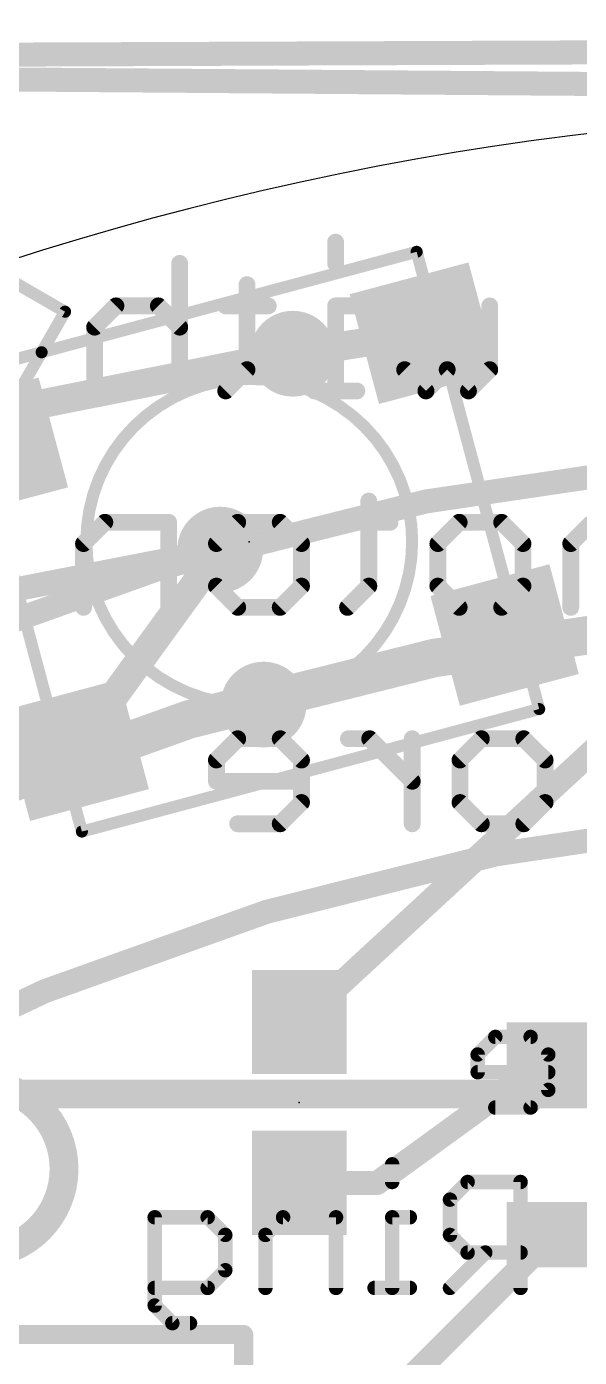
# Model space of a CAD drawing. Extents: x -33.4 to 34.4, y -34.2 to 33.7.
# Drawn here: x -9.91 to -4.07, y 19.6 to 33.66 of the extents above; entities that cross this region are included whole.
import ezdxf

# ---------------------------------------------------------------- set-up
doc = ezdxf.new("R2010")
doc.units = 0
for name, color, linetype in [('1', 12, 'CONTINUOUS'), ('16', 132, 'CONTINUOUS'), ('18', 110, 'CONTINUOUS'), ('20', 53, 'CONTINUOUS'), ('21', 40, 'CONTINUOUS'), ('22', 6, 'CONTINUOUS'), ('23', 40, 'CONTINUOUS')]:
    doc.layers.add(name, color=color, linetype=linetype)

# ---------------------------------------------------------------- blocks, each defined once
blk = doc.blocks.new('RECT')
blk.add_solid([(-0.5, -0.5), (0.5, -0.5), (-0.5, 0.5), (0.5, 0.5)])
blk = doc.blocks.new('ROUNDV')
at = {"const_width": 0.5}
blk.add_lwpolyline([(0, -0.25, 1), (0, 0.25, 1), (0, -0.25)], format="xyb", dxfattribs=at)

msp = doc.modelspace()

# ---------------------------------------------------------------- linework, layer by layer
at = {"layer": '1'}
for points, const_width in [([(32.766, 32.766), (-33.02, 33.274)], 0.254), ([(-5.7172, 30.4166), (-7.1, 30.2)], 0.3048), ([(-9.4029, 26.0126), (-7.8674, 28.1305)], 0.3048), ([(-7.0313, 23.1421), (-3.5841, 26.3259)], 0.254), ([(-6.2079, 21.4421), (-4.348, 22.794)], 0.254), ([(-7.0313, 21.4421), (-6.2079, 21.4421)], 0.254), ([(-6.35, 18.892), (-4.348, 20.894)], 0.254)]:
    msp.add_lwpolyline(points, dxfattribs=dict(at, const_width=const_width))
for points, const_width in [([(-5.7054, 30.3413, 1), (-5.729, 30.4919)], 0.1524), ([(-7.1118, 30.2753, 1), (-7.0882, 30.1247)], 0.1524), ([(0, 29.2, 1), (0, -29.2)], 0.254), ([(-7.8057, 28.0858, 1), (-7.9291, 28.1752)], 0.1524), ([(-9.4646, 26.0573, 1), (-9.3412, 25.9678)], 0.1524), ([(0, 25.4, 0.4142), (-25.4, 0)], 0.254), ([(-7.0744, 23.1888, 1), (-6.9882, 23.0955)], 0.127), ([(-4.3107, 22.7426, 1), (-4.3853, 22.8454)], 0.127), ([(-7.0313, 21.5056, 1), (-7.0313, 21.3786)], 0.127), ([(-6.2452, 21.4935, 1), (-6.1706, 21.3907)], 0.127), ([(-6.2079, 21.3786, 1), (-6.2079, 21.5056)], 0.127), ([(-4.3031, 20.8491, 1), (-4.3929, 20.9389)], 0.127)]:
    msp.add_lwpolyline(points, format="xyb", dxfattribs=dict(at, const_width=const_width))
at = {"layer": '16'}
for points, const_width in [([(34.29, 33.528), (-32.512, 33.274)], 0.254), ([(-7.1, 30.2), (-12.065, 29.21)], 0.3048), ([(-15.746, 26.5986), (-7.8674, 28.1305)], 0.254)]:
    msp.add_lwpolyline(points, dxfattribs=dict(at, const_width=const_width))
for points, const_width in [([(-7.0851, 30.1253, 1), (-7.1149, 30.2747)], 0.1524), ([(-7.8553, 28.0682, 1), (-7.8795, 28.1928)], 0.127), ([(-0.3, 27.5085, 0.4142), (-27.5085, 0.3)], 0.4064)]:
    msp.add_lwpolyline(points, format="xyb", dxfattribs=dict(at, const_width=const_width))
at = {"layer": '20'}
msp.add_arc((0, 0), 32.766, 90, 180, dxfattribs=at)
at = {"layer": '21'}
for points, const_width in [([(-9.7526, 30.2153), (-5.7923, 31.2764)], 0.127), ([(-5.7923, 31.2764), (-4.4982, 26.4468)], 0.127), ([(-9.5051, 30.6439), (-10.0562, 30.9621)], 0.127), ([(-9.7526, 30.2153), (-9.5051, 30.6439)], 0.127), ([(-10.6219, 29.9823), (-9.7526, 30.2153)], 0.127), ([(-10.389, 29.113), (-9.7526, 30.2153)], 0.127), ([(-9.3278, 25.1527), (-10.389, 29.113)], 0.127), ([(-4.4982, 26.4468), (-9.3278, 25.1527)], 0.127), ([(-10.16, 22.38), (-3.81, 22.38)], 0.3048), ([(-10.16, 19.84), (-7.62, 19.84)], 0.2032), ([(-7.62, 19.84), (-7.62, -10.64)], 0.2032)]:
    msp.add_lwpolyline(points, dxfattribs=dict(at, const_width=const_width))
for points, const_width in [([(-5.7616, 31.2847, 1), (-5.823, 31.2682)], 0.0635), ([(-5.7841, 31.2458, 1), (-5.8005, 31.3071)], 0.0635), ([(-9.4776, 30.6281, 1), (-9.5326, 30.6598)], 0.0635), ([(-9.521, 30.6164, 1), (-9.4892, 30.6714)], 0.0635), ([(-9.7608, 30.2459, 1), (-9.7444, 30.1846)], 0.0635), ([(-9.7801, 30.2312, 1), (-9.7251, 30.1994)], 0.0635), ([(-9.7251, 30.1994, 1), (-9.7801, 30.2312)], 0.0635), ([(-9.7444, 30.1846, 1), (-9.7608, 30.2459)], 0.0635), ([(-7.5601, 26.4941, 1), (-7.5601, 29.935, 1), (-7.5601, 26.4941)], 0.127), ([(-4.5289, 26.4386, 1), (-4.4675, 26.455)], 0.0635), ([(-4.49, 26.4161, 1), (-4.5064, 26.4775)], 0.0635), ([(-9.336, 25.1834, 1), (-9.3196, 25.122)], 0.0635), ([(-9.3585, 25.1445, 1), (-9.2972, 25.1609)], 0.0635), ([(-7.5692, 19.84, 1), (-7.6708, 19.84)], 0.1016), ([(-7.62, 19.7892, 1), (-7.62, 19.8908)], 0.1016)]:
    msp.add_lwpolyline(points, format="xyb", dxfattribs=dict(at, const_width=const_width))
at = {"layer": '22'}
for points, const_width in [([(-6.6039, 31.3788, 1), (-6.6928, 31.3788)], 0.0889), ([(-8.2504, 31.1543, 1), (-8.3392, 31.1543)], 0.0889), ([(-6.6928, 31.1543, 1), (-6.6039, 31.1543)], 0.0889), ([(-7.5394, 30.9297, 1), (-7.6283, 30.9297)], 0.0889), ([(-8.9685, 30.7496, 1), (-8.9685, 30.6607)], 0.0889), ([(-8.937, 30.6737, 1), (-8.9999, 30.7366)], 0.0889), ([(-8.4879, 30.7366, 1), (-8.5508, 30.6737)], 0.0889), ([(-8.5194, 30.6607, 1), (-8.5194, 30.7496)], 0.0889), ([(-7.8084, 30.7496, 1), (-7.8084, 30.6607)], 0.0889), ([(-7.3593, 30.6607, 1), (-7.3593, 30.7496)], 0.0889), ([(-6.6039, 30.7051, 1), (-6.6928, 30.7051)], 0.0889), ([(-6.6483, 30.7496, 1), (-6.6483, 30.6607)], 0.0889), ([(-6.4238, 30.6607, 1), (-6.4238, 30.7496)], 0.0889), ([(-5.8743, 30.7051, 1), (-5.9632, 30.7051)], 0.0889), ([(-4.976, 30.7051, 1), (-5.0649, 30.7051)], 0.0889), ([(-9.1486, 30.4806, 1), (-9.2375, 30.4806)], 0.0889), ([(-9.2245, 30.512, 1), (-9.1616, 30.4491)], 0.0889), ([(-8.3262, 30.4491, 1), (-8.2634, 30.512)], 0.0889), ([(-7.5524, 30, 1), (-7.6153, 30.0629)], 0.0889), ([(-5.8873, 30.0629, 1), (-5.9501, 30)], 0.0889), ([(-5.4382, 30.0629, 1), (-5.501, 30)], 0.0889), ([(-5.4382, 30, 1), (-5.501, 30.0629)], 0.0889), ([(-4.9891, 30, 1), (-5.0519, 30.0629)], 0.0889), ([(-7.6283, 30.0315, 1), (-7.5394, 30.0315)], 0.0889), ([(-5.9632, 30.0315, 1), (-5.8743, 30.0315)], 0.0889), ([(-5.0649, 30.0315, 1), (-4.976, 30.0315)], 0.0889), ([(-9.2375, 29.8069, 1), (-9.1486, 29.8069)], 0.0889), ([(-8.3392, 29.8069, 1), (-8.2504, 29.8069)], 0.0889), ([(-7.8398, 29.8383, 1), (-7.777, 29.7755)], 0.0889), ([(-6.8729, 29.8514, 1), (-6.8729, 29.7625)], 0.0889), ([(-6.6928, 29.8069, 1), (-6.6039, 29.8069)], 0.0889), ([(-6.4238, 29.7625, 1), (-6.4238, 29.8514)], 0.0889), ([(-5.7256, 29.8383, 1), (-5.6627, 29.7755)], 0.0889), ([(-5.7256, 29.7755, 1), (-5.6627, 29.8383)], 0.0889), ([(-5.2765, 29.8383, 1), (-5.2136, 29.7755)], 0.0889), ([(-5.2765, 29.7755, 1), (-5.2136, 29.8383)], 0.0889), ([(-6.253, 28.6437, 1), (-6.342, 28.6437)], 0.0889), ([(-9.0854, 28.4636, 1), (-9.0854, 28.3747)], 0.0889), ([(-9.054, 28.3877, 1), (-9.1168, 28.4506)], 0.0889), ([(-8.3673, 28.4191, 1), (-8.4562, 28.4191)], 0.0889), ([(-8.4117, 28.3747, 1), (-8.4117, 28.4636)], 0.0889), ([(-7.6821, 28.4636, 1), (-7.6821, 28.3747)], 0.0889), ([(-7.6507, 28.3877, 1), (-7.7136, 28.4506)], 0.0889), ([(-7.2016, 28.4506, 1), (-7.2644, 28.3877)], 0.0889), ([(-7.233, 28.3747, 1), (-7.233, 28.4636)], 0.0889), ([(-6.5221, 28.4636, 1), (-6.5221, 28.3747)], 0.0889), ([(-6.0729, 28.3747, 1), (-6.0729, 28.4636)], 0.0889), ([(-5.3433, 28.4636, 1), (-5.3433, 28.3747)], 0.0889), ([(-5.3119, 28.3877, 1), (-5.3748, 28.4506)], 0.0889), ([(-4.8628, 28.4506, 1), (-4.9257, 28.3877)], 0.0889), ([(-4.8942, 28.3747, 1), (-4.8942, 28.4636)], 0.0889), ([(-9.2655, 28.1946, 1), (-9.3544, 28.1946)], 0.0889), ([(-9.3414, 28.226, 1), (-9.2785, 28.1631)], 0.0889), ([(-7.8622, 28.1946, 1), (-7.9511, 28.1946)], 0.0889), ([(-7.9381, 28.226, 1), (-7.8753, 28.1631)], 0.0889), ([(-6.964, 28.1946, 1), (-7.0529, 28.1946)], 0.0889), ([(-7.0399, 28.1631, 1), (-6.977, 28.226)], 0.0889), ([(-5.5234, 28.1946, 1), (-5.6124, 28.1946)], 0.0889), ([(-5.5993, 28.226, 1), (-5.5365, 28.1631)], 0.0889), ([(-4.6252, 28.1946, 1), (-4.7141, 28.1946)], 0.0889), ([(-4.7011, 28.1631, 1), (-4.6382, 28.226)], 0.0889), ([(-4.1202, 28.1946, 1), (-4.2091, 28.1946)], 0.0889), ([(-4.1961, 28.226, 1), (-4.1332, 28.1631)], 0.0889), ([(-7.8753, 27.7769, 1), (-7.9381, 27.714)], 0.0889), ([(-6.977, 27.714, 1), (-7.0399, 27.7769)], 0.0889), ([(-6.2661, 27.714, 1), (-6.3289, 27.7769)], 0.0889), ([(-5.5365, 27.7769, 1), (-5.5993, 27.714)], 0.0889), ([(-4.6382, 27.714, 1), (-4.7011, 27.7769)], 0.0889), ([(-7.9511, 27.7455, 1), (-7.8622, 27.7455)], 0.0889), ([(-7.0529, 27.7455, 1), (-6.964, 27.7455)], 0.0889), ([(-6.342, 27.7455, 1), (-6.253, 27.7455)], 0.0889), ([(-5.6124, 27.7455, 1), (-5.5234, 27.7455)], 0.0889), ([(-4.7141, 27.7455, 1), (-4.6252, 27.7455)], 0.0889), ([(-9.3544, 27.5209, 1), (-9.2655, 27.5209)], 0.0889), ([(-8.4562, 27.5209, 1), (-8.3673, 27.5209)], 0.0889), ([(-7.6821, 27.5654, 1), (-7.6821, 27.4764)], 0.0889), ([(-7.7136, 27.4895, 1), (-7.6507, 27.5523)], 0.0889), ([(-7.2644, 27.5523, 1), (-7.2016, 27.4895)], 0.0889), ([(-7.233, 27.4764, 1), (-7.233, 27.5654)], 0.0889), ([(-6.5535, 27.5523, 1), (-6.4906, 27.4895)], 0.0889), ([(-5.3433, 27.5654, 1), (-5.3433, 27.4764)], 0.0889), ([(-5.3748, 27.4895, 1), (-5.3119, 27.5523)], 0.0889), ([(-4.9257, 27.5523, 1), (-4.8628, 27.4895)], 0.0889), ([(-4.8942, 27.4764, 1), (-4.8942, 27.5654)], 0.0889), ([(-4.2091, 27.5209, 1), (-4.1202, 27.5209)], 0.0889), ([(-7.6821, 26.1776, 1), (-7.6821, 26.0887)], 0.0889), ([(-7.6507, 26.1017, 1), (-7.7136, 26.1646)], 0.0889), ([(-7.2016, 26.1646, 1), (-7.2644, 26.1017)], 0.0889), ([(-7.233, 26.0887, 1), (-7.233, 26.1776)], 0.0889), ([(-6.5127, 26.1776, 1), (-6.5127, 26.0887)], 0.0889), ([(-6.2567, 26.1646, 1), (-6.3196, 26.1017)], 0.0889), ([(-6.2882, 26.0887, 1), (-6.2882, 26.1776)], 0.0889), ([(-5.7946, 26.1331, 1), (-5.8835, 26.1331)], 0.0889), ([(-5.1095, 26.1776, 1), (-5.1095, 26.0887)], 0.0889), ([(-5.078, 26.1017, 1), (-5.1409, 26.1646)], 0.0889), ([(-4.6289, 26.1646, 1), (-4.6918, 26.1017)], 0.0889), ([(-4.6603, 26.0887, 1), (-4.6603, 26.1776)], 0.0889), ([(-7.8622, 25.9086, 1), (-7.9511, 25.9086)], 0.0889), ([(-7.9381, 25.94, 1), (-7.8753, 25.8771)], 0.0889), ([(-6.964, 25.9086, 1), (-7.0529, 25.9086)], 0.0889), ([(-7.0399, 25.8771, 1), (-6.977, 25.94)], 0.0889), ([(-5.2896, 25.9086, 1), (-5.3785, 25.9086)], 0.0889), ([(-5.3654, 25.94, 1), (-5.3026, 25.8771)], 0.0889), ([(-4.3913, 25.9086, 1), (-4.4802, 25.9086)], 0.0889), ([(-4.4672, 25.8771, 1), (-4.4044, 25.94)], 0.0889), ([(-7.9067, 25.7285, 1), (-7.9067, 25.6396)], 0.0889), ([(-7.9511, 25.684, 1), (-7.8622, 25.684)], 0.0889), ([(-7.0085, 25.6396, 1), (-7.0085, 25.7285)], 0.0889), ([(-5.8705, 25.6526, 1), (-5.8076, 25.7154)], 0.0889), ([(-7.0529, 25.4595, 1), (-6.964, 25.4595)], 0.0889), ([(-6.977, 25.428, 1), (-7.0399, 25.4909)], 0.0889), ([(-5.3026, 25.4909, 1), (-5.3654, 25.428)], 0.0889), ([(-5.3785, 25.4595, 1), (-5.2896, 25.4595)], 0.0889), ([(-4.4802, 25.4595, 1), (-4.3913, 25.4595)], 0.0889), ([(-4.4044, 25.428, 1), (-4.4672, 25.4909)], 0.0889), ([(-7.6821, 25.2794, 1), (-7.6821, 25.1904)], 0.0889), ([(-7.2644, 25.2663, 1), (-7.2016, 25.2035)], 0.0889), ([(-7.233, 25.1904, 1), (-7.233, 25.2794)], 0.0889), ([(-5.1095, 25.2794, 1), (-5.1095, 25.1904)], 0.0889), ([(-5.1409, 25.2035, 1), (-5.078, 25.2663)], 0.0889), ([(-4.6918, 25.2663, 1), (-4.6289, 25.2035)], 0.0889), ([(-4.6603, 25.1904, 1), (-4.6603, 25.2794)], 0.0889), ([(-5.8835, 25.2349, 1), (-5.7946, 25.2349)], 0.0889), ([(-4.9616, 23.0215, 1), (-4.9616, 22.9453)], 0.0762), ([(-4.9347, 22.9565, 1), (-4.9885, 23.0103)], 0.0762), ([(-4.5618, 23.0103, 1), (-4.6157, 22.9565)], 0.0762), ([(-4.5887, 22.9453, 1), (-4.5887, 23.0215)], 0.0762), ([(-5.175, 22.8239, 1), (-5.1211, 22.77)], 0.0762), ([(-5.1099, 22.797, 1), (-5.1861, 22.797)], 0.0762), ([(-4.3642, 22.797, 1), (-4.4404, 22.797)], 0.0762), ([(-4.4293, 22.77, 1), (-4.3754, 22.8239)], 0.0762), ([(-10.414, 20.692, 1), (-10.414, 22.488, 1), (-10.414, 20.692)], 0.3048), ([(-5.148, 22.6486, 1), (-5.148, 22.5724)], 0.0762), ([(-5.1861, 22.6105, 1), (-5.1099, 22.6105)], 0.0762), ([(-4.4023, 22.5724, 1), (-4.4023, 22.6486)], 0.0762), ([(-4.3754, 22.3972, 1), (-4.4293, 22.4511)], 0.0762), ([(-4.4404, 22.4241, 1), (-4.3642, 22.4241)], 0.0762), ([(-4.9616, 22.2758, 1), (-4.9616, 22.1996)], 0.0762), ([(-4.6157, 22.2646, 1), (-4.5618, 22.2108)], 0.0762), ([(-4.5887, 22.1996, 1), (-4.5887, 22.2758)], 0.0762), ([(-6.0124, 21.6377, 1), (-6.0886, 21.6377)], 0.0762), ([(-5.2539, 21.4894, 1), (-5.2539, 21.4132)], 0.0762), ([(-5.227, 21.4243, 1), (-5.2809, 21.4782)], 0.0762), ([(-4.6566, 21.4513, 1), (-4.7328, 21.4513)], 0.0762), ([(-4.6947, 21.4132, 1), (-4.6947, 21.4894)], 0.0762), ([(-6.0886, 21.4513, 1), (-6.0124, 21.4513)], 0.0762), ([(-5.4023, 21.2648, 1), (-5.4785, 21.2648)], 0.0762), ([(-5.4673, 21.2918, 1), (-5.4134, 21.2379)], 0.0762), ([(-8.5207, 21.0784, 1), (-8.5969, 21.0784)], 0.0762), ([(-8.5588, 21.1165, 1), (-8.5588, 21.0403)], 0.0762), ([(-7.9725, 21.1053, 1), (-8.0264, 21.0515)], 0.0762), ([(-7.9995, 21.0403, 1), (-7.9995, 21.1165)], 0.0762), ([(-7.2029, 21.1165, 1), (-7.2029, 21.0403)], 0.0762), ([(-7.176, 21.0515, 1), (-7.2299, 21.1053)], 0.0762), ([(-6.6056, 21.0784, 1), (-6.6818, 21.0784)], 0.0762), ([(-6.6437, 21.0403, 1), (-6.6437, 21.1165)], 0.0762), ([(-6.0505, 21.1165, 1), (-6.0505, 21.0403)], 0.0762), ([(-6.0124, 21.0784, 1), (-6.0886, 21.0784)], 0.0762), ([(-5.8641, 21.0403, 1), (-5.8641, 21.1165)], 0.0762), ([(-7.775, 20.892, 1), (-7.8512, 20.892)], 0.0762), ([(-7.84, 20.865, 1), (-7.7861, 20.9189)], 0.0762), ([(-7.3513, 20.892, 1), (-7.4275, 20.892)], 0.0762), ([(-7.4163, 20.9189, 1), (-7.3624, 20.865)], 0.0762), ([(-5.4134, 20.9189, 1), (-5.4673, 20.865)], 0.0762), ([(-5.4785, 20.892, 1), (-5.4023, 20.892)], 0.0762), ([(-5.2539, 20.7437, 1), (-5.2539, 20.6675)], 0.0762), ([(-5.2809, 20.6786, 1), (-5.227, 20.7325)], 0.0762), ([(-5.0406, 20.6786, 1), (-5.0945, 20.7325)], 0.0762), ([(-4.6947, 20.6675, 1), (-4.6947, 20.7437)], 0.0762), ([(-7.8512, 20.5191, 1), (-7.775, 20.5191)], 0.0762), ([(-7.7861, 20.4922, 1), (-7.84, 20.5461)], 0.0762), ([(-8.5588, 20.3708, 1), (-8.5588, 20.2946)], 0.0762), ([(-8.0264, 20.3596, 1), (-7.9725, 20.3058)], 0.0762), ([(-7.9995, 20.2946, 1), (-7.9995, 20.3708)], 0.0762), ([(-6.2369, 20.3708, 1), (-6.2369, 20.2946)], 0.0762), ([(-5.8641, 20.2946, 1), (-5.8641, 20.3708)], 0.0762), ([(-5.4673, 20.3596, 1), (-5.4134, 20.3058)], 0.0762), ([(-7.4275, 20.3327, 1), (-7.3513, 20.3327)], 0.0762), ([(-6.6818, 20.3327, 1), (-6.6056, 20.3327)], 0.0762), ([(-6.0886, 20.3327, 1), (-6.0124, 20.3327)], 0.0762), ([(-4.7328, 20.3327, 1), (-4.6566, 20.3327)], 0.0762), ([(-8.5318, 20.1732, 1), (-8.5857, 20.1193)], 0.0762), ([(-8.5969, 20.1463, 1), (-8.5207, 20.1463)], 0.0762), ([(-8.3723, 19.9979, 1), (-8.3723, 19.9217)], 0.0762), ([(-8.3993, 19.9329, 1), (-8.3454, 19.9868)], 0.0762), ([(-8.1859, 19.9217, 1), (-8.1859, 19.9979)], 0.0762)]:
    msp.add_lwpolyline(points, format="xyb", dxfattribs=dict(at, const_width=const_width))
for points, const_width in [([(-6.6483, 31.3788), (-6.6483, 31.1543)], 0.1778), ([(-8.2948, 31.1543), (-8.2948, 29.8069)], 0.1778), ([(-7.5838, 30.9297), (-7.5838, 30.0315)], 0.1778), ([(-8.9685, 30.7051), (-9.193, 30.4806)], 0.1778), ([(-8.5194, 30.7051), (-8.9685, 30.7051)], 0.1778), ([(-8.2948, 30.4806), (-8.5194, 30.7051)], 0.1778), ([(-7.3593, 30.7051), (-7.8084, 30.7051)], 0.1778), ([(-6.4238, 30.7051), (-6.6483, 30.7051)], 0.1778), ([(-6.6483, 30.7051), (-6.6483, 29.8069)], 0.1778), ([(-5.9187, 30.0315), (-5.9187, 30.7051)], 0.1778), ([(-5.0205, 30.7051), (-5.0205, 30.0315)], 0.1778), ([(-9.193, 30.4806), (-9.193, 29.8069)], 0.1778), ([(-7.5838, 30.0315), (-7.8084, 29.8069)], 0.1778), ([(-5.6942, 29.8069), (-5.9187, 30.0315)], 0.1778), ([(-5.4696, 30.0315), (-5.6942, 29.8069)], 0.1778), ([(-5.245, 29.8069), (-5.4696, 30.0315)], 0.1778), ([(-5.0205, 30.0315), (-5.245, 29.8069)], 0.1778), ([(-6.4238, 29.8069), (-6.8729, 29.8069)], 0.1778), ([(-6.2975, 28.6437), (-6.2975, 27.7455)], 0.1778), ([(-9.0854, 28.4191), (-9.31, 28.1946)], 0.1778), ([(-8.4117, 28.4191), (-9.0854, 28.4191)], 0.1778), ([(-8.4117, 27.5209), (-8.4117, 28.4191)], 0.1778), ([(-7.9067, 28.1946), (-7.6821, 28.4191)], 0.1778), ([(-7.6821, 28.4191), (-7.233, 28.4191)], 0.1778), ([(-7.233, 28.4191), (-7.0085, 28.1946)], 0.1778), ([(-6.0729, 28.4191), (-6.5221, 28.4191)], 0.1778), ([(-5.5679, 28.1946), (-5.3433, 28.4191)], 0.1778), ([(-5.3433, 28.4191), (-4.8942, 28.4191)], 0.1778), ([(-4.8942, 28.4191), (-4.6697, 28.1946)], 0.1778), ([(-3.9401, 28.4191), (-4.1646, 28.1946)], 0.1778), ([(-9.31, 28.1946), (-9.31, 27.5209)], 0.1778), ([(-7.9067, 27.7455), (-7.9067, 28.1946)], 0.1778), ([(-7.0085, 28.1946), (-7.0085, 27.7455)], 0.1778), ([(-5.5679, 27.7455), (-5.5679, 28.1946)], 0.1778), ([(-4.6697, 28.1946), (-4.6697, 27.7455)], 0.1778), ([(-4.1646, 28.1946), (-4.1646, 27.5209)], 0.1778), ([(-7.6821, 27.5209), (-7.9067, 27.7455)], 0.1778), ([(-7.0085, 27.7455), (-7.233, 27.5209)], 0.1778), ([(-6.2975, 27.7455), (-6.5221, 27.5209)], 0.1778), ([(-5.3433, 27.5209), (-5.5679, 27.7455)], 0.1778), ([(-4.6697, 27.7455), (-4.8942, 27.5209)], 0.1778), ([(-7.233, 27.5209), (-7.6821, 27.5209)], 0.1778), ([(-4.8942, 27.5209), (-5.3433, 27.5209)], 0.1778), ([(-7.6821, 26.1331), (-7.9067, 25.9086)], 0.1778), ([(-7.233, 26.1331), (-7.6821, 26.1331)], 0.1778), ([(-7.0085, 25.9086), (-7.233, 26.1331)], 0.1778), ([(-6.2882, 26.1331), (-6.5127, 26.1331)], 0.1778), ([(-5.8391, 25.684), (-6.2882, 26.1331)], 0.1778), ([(-5.8391, 25.2349), (-5.8391, 26.1331)], 0.1778), ([(-5.334, 25.9086), (-5.1095, 26.1331)], 0.1778), ([(-5.1095, 26.1331), (-4.6603, 26.1331)], 0.1778), ([(-4.6603, 26.1331), (-4.4358, 25.9086)], 0.1778), ([(-7.9067, 25.9086), (-7.9067, 25.684)], 0.1778), ([(-7.0085, 25.4595), (-7.0085, 25.9086)], 0.1778), ([(-5.334, 25.4595), (-5.334, 25.9086)], 0.1778), ([(-4.4358, 25.9086), (-4.4358, 25.4595)], 0.1778), ([(-7.9067, 25.684), (-7.0085, 25.684)], 0.1778), ([(-7.233, 25.2349), (-7.0085, 25.4595)], 0.1778), ([(-5.1095, 25.2349), (-5.334, 25.4595)], 0.1778), ([(-4.4358, 25.4595), (-4.6603, 25.2349)], 0.1778), ([(-7.6821, 25.2349), (-7.233, 25.2349)], 0.1778), ([(-4.6603, 25.2349), (-5.1095, 25.2349)], 0.1778), ([(-4.9616, 22.9834), (-5.148, 22.797)], 0.1524), ([(-4.5887, 22.9834), (-4.9616, 22.9834)], 0.1524), ([(-4.4023, 22.797), (-4.5887, 22.9834)], 0.1524), ([(-5.148, 22.797), (-5.148, 22.6105)], 0.1524), ([(-4.4023, 22.4241), (-4.4023, 22.797)], 0.1524), ([(-5.148, 22.6105), (-4.4023, 22.6105)], 0.1524), ([(-4.5887, 22.2377), (-4.4023, 22.4241)], 0.1524), ([(-4.9616, 22.2377), (-4.5887, 22.2377)], 0.1524), ([(-6.0505, 21.6377), (-6.0505, 21.4513)], 0.1524), ([(-5.2539, 21.4513), (-5.4404, 21.2648)], 0.1524), ([(-4.6947, 21.4513), (-5.2539, 21.4513)], 0.1524), ([(-4.6947, 20.3327), (-4.6947, 21.4513)], 0.1524), ([(-5.4404, 21.2648), (-5.4404, 20.892)], 0.1524), ([(-8.5588, 20.1463), (-8.5588, 21.0784)], 0.1524), ([(-8.5588, 21.0784), (-7.9995, 21.0784)], 0.1524), ([(-7.9995, 21.0784), (-7.8131, 20.892)], 0.1524), ([(-7.2029, 21.0784), (-7.3894, 20.892)], 0.1524), ([(-6.6437, 21.0784), (-7.2029, 21.0784)], 0.1524), ([(-6.6437, 20.3327), (-6.6437, 21.0784)], 0.1524), ([(-5.8641, 21.0784), (-6.0505, 21.0784)], 0.1524), ([(-6.0505, 21.0784), (-6.0505, 20.3327)], 0.1524), ([(-7.8131, 20.892), (-7.8131, 20.5191)], 0.1524), ([(-7.3894, 20.892), (-7.3894, 20.3327)], 0.1524), ([(-5.4404, 20.892), (-5.2539, 20.7056)], 0.1524), ([(-5.0675, 20.7056), (-5.4404, 20.3327)], 0.1524), ([(-5.2539, 20.7056), (-4.6947, 20.7056)], 0.1524), ([(-7.8131, 20.5191), (-7.9995, 20.3327)], 0.1524), ([(-7.9995, 20.3327), (-8.5588, 20.3327)], 0.1524), ([(-5.8641, 20.3327), (-6.2369, 20.3327)], 0.1524), ([(-8.3723, 19.9598), (-8.5588, 20.1463)], 0.1524), ([(-8.1859, 19.9598), (-8.3723, 19.9598)], 0.1524)]:
    msp.add_lwpolyline(points, dxfattribs=dict(at, const_width=const_width))
at = {"layer": '23'}
for p in [(-7.5601, 28.2146), (-7.0313, 22.2921)]:
    msp.add_point(p, dxfattribs=at)

# ---------------------------------------------------------------- block references
at = {"layer": '1'}
for p, xscale, yscale, rotation in [((-5.7172, 30.4166), 1.3, 1.2, 195), ((-10.257, 29.2001), 1.3, 1.2, 195), ((-4.8631, 27.229), 1.3, 1.2, 195), ((-9.4029, 26.0126), 1.3, 1.2, 195), ((-4.348, 22.794), 0.69, 0.99, 90), ((-4.348, 20.894), 0.69, 0.99, 90)]:
    msp.add_blockref('RECT', p, dxfattribs=dict(at, xscale=xscale, yscale=yscale, rotation=rotation))
at = {"layer": '1', "xscale": 1.1, "rotation": 90}
for p in [(-7.0313, 23.1421), (-7.0313, 21.4421)]:
    msp.add_blockref('RECT', p, dxfattribs=at)
at = {"layer": '18', "xscale": 0.9064, "yscale": 0.9064}
for p in [(-7.1, 30.2), (-7.1, 30.2), (-7.8674, 28.1305), (-7.8674, 28.1305), (-7.4094, 26.4935), (-7.4094, 26.4935)]:
    msp.add_blockref('ROUNDV', p, dxfattribs=at)

doc.saveas('drawing.dxf')
